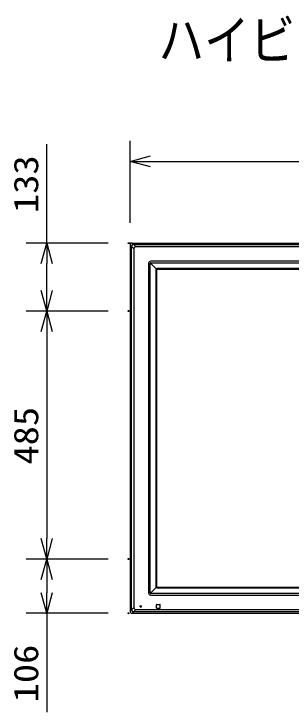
# Model space of a CAD drawing. Units: millimetres, scale not verified. Extents: x -63 to 63, y -57 to 57.
# Drawn here: x -49.6 to -22.5, y -10.9 to 57.4 of the extents above; entities that cross this region are included whole.
import ezdxf
from ezdxf.enums import TextEntityAlignment as Align

# ---------------------------------------------------------------- set-up
doc = ezdxf.new("R2010")
doc.units = ezdxf.units.MM
doc.header["$LTSCALE"] = 0.190236
doc.header["$PDMODE"] = 32
doc.header["$PDSIZE"] = 0.0951
doc.linetypes.add('CHAIN2', pattern=[12, 9, -1, 1, -1])
for name, color, linetype in [('0-0_MOJI1', 2, 'Continuous'), ('0-3_GAIKEI', 1, 'Continuous'), ('0-4_WAKU', 3, 'Continuous'), ('0-5_SUNPO', 3, 'Continuous'), ('0-6_KIJUN', 7, 'CHAIN2')]:
    doc.layers.add(name, color=color, linetype=linetype)
doc.styles.add('ＭＳ ゴシック', font='')
doc.styles.get('ＭＳ ゴシック').set_extended_font_data('MS Gothic')

# ---------------------------------------------------------------- blocks, each defined once
blk = doc.blocks.new('_OPEN30')
at = {"layer": '0-5_SUNPO', "color": 7}
blk.add_line((0, 0), (-1, 0), dxfattribs=at)
blk.add_lwpolyline([(-1, 0.26795), (0, 0), (-1, -0.26795)], dxfattribs=at)

msp = doc.modelspace()

# ---------------------------------------------------------------- linework, layer by layer
at = {"layer": '0-3_GAIKEI'}
for p, q in [((-37.9477, 34.8421), (-38.0831, 34.9775)), ((-37.7228, 34.6153), (-37.9497, 34.8421)), ((-37.9497, 34.8421), (21.8841, 34.8421)), ((-38.2828, 34.7778), (-38.1474, 34.6424)), ((-38.1474, 34.6444), (-37.9206, 34.4176)), ((-38.1474, -0.8894), (-38.1474, 34.6444)), ((-37.9206, 34.4176), (-37.9206, -0.6625)), ((21.6573, 34.6153), (-37.7228, 34.6153)), ((-36.4743, 32.9818), (-36.4743, 0.7732)), ((-36.3157, 0.7799), (-36.3157, 32.9751)), ((-36.2949, 33.0271), (-35.7237, 32.4559)), ((20.184, 33.2065), (-36.2496, 33.2065)), ((-36.2429, 33.048), (20.1773, 33.048)), ((-35.7656, 32.353), (-35.7656, 1.4021)), ((-35.7053, 32.3383), (-35.7053, 1.4167)), ((19.5552, 32.4978), (-35.6207, 32.4978)), ((-35.6061, 32.4375), (19.5405, 32.4375)), ((-35.7237, 1.2991), (-36.2949, 0.7279)), ((20.1773, 0.7071), (-36.2429, 0.7071)), ((-35.6207, 1.2572), (19.5552, 1.2572)), ((-35.6061, 1.3175), (19.5405, 1.3175)), ((-36.2496, 0.5485), (20.184, 0.5485)), ((-37.9206, -0.6625), (-38.1474, -0.8894)), ((-37.2891, -0.4913), (-37.1766, -0.4913)), ((-37.2891, -0.6038), (-37.2891, -0.4913)), ((-37.2891, -0.6038), (-37.1766, -0.6038)), ((-37.1766, -0.6038), (-37.1766, -0.4913)), ((-35.6928, -0.6976), (-35.6928, -0.3974)), ((-35.6679, -0.3725), (-35.3677, -0.3725)), ((-35.3428, -0.6976), (-35.3428, -0.3974)), ((-38.1474, -0.8874), (-38.2828, -1.0228)), ((-38.0831, -1.2225), (-37.9477, -1.0871)), ((-37.9497, -1.0871), (-37.7228, -0.8603)), ((21.8841, -1.0871), (-37.9497, -1.0871)), ((-37.7228, -0.8603), (21.6573, -0.8603)), ((-35.6679, -0.7225), (-35.3677, -0.7225))]:
    msp.add_line(p, q, dxfattribs=at)
at = {"layer": '0-3_GAIKEI', "color": 7}
for p, q in [((-38.0831, 34.9775), (22.0176, 34.9775)), ((-38.2828, 34.7778), (-38.2828, -1.0228)), ((-38.0831, -1.2225), (22.0176, -1.2225))]:
    msp.add_line(p, q, dxfattribs=at)
at = {"layer": '0-3_GAIKEI'}
for points in [[(-37.9497, 34.8421), (-37.9517, 34.842), (-37.9536, 34.8418), (-37.9556, 34.8416), (-37.9576, 34.8413), (-37.9596, 34.8411), (-37.9616, 34.8408), (-37.9635, 34.8405), (-37.9655, 34.8401), (-37.9675, 34.8398), (-37.9694, 34.8394), (-37.9714, 34.839), (-37.9733, 34.8385), (-37.9753, 34.8381), (-37.9772, 34.8376), (-37.9791, 34.837), (-37.981, 34.8365), (-37.9829, 34.8359), (-37.9848, 34.8353), (-37.9867, 34.8347), (-37.9886, 34.8341), (-37.9905, 34.8334), (-37.9924, 34.8327), (-37.9942, 34.832), (-37.9961, 34.8313), (-37.9979, 34.8305), (-37.9998, 34.8297), (-38.0016, 34.8289), (-38.0034, 34.8281), (-38.0052, 34.8273), (-38.007, 34.8265), (-38.0088, 34.8256), (-38.0106, 34.8247), (-38.0124, 34.8238), (-38.0142, 34.8229), (-38.0159, 34.822), (-38.0177, 34.821), (-38.0194, 34.82), (-38.0211, 34.8191), (-38.0229, 34.8181)], [(-38.1291, 34.7071), (-38.13, 34.7053), (-38.1309, 34.7036), (-38.1317, 34.7018), (-38.1326, 34.7), (-38.1334, 34.6981), (-38.1342, 34.6963), (-38.135, 34.6945), (-38.1358, 34.6927), (-38.1365, 34.6908), (-38.1373, 34.689), (-38.138, 34.6871), (-38.1387, 34.6852), (-38.1393, 34.6834), (-38.14, 34.6815), (-38.1406, 34.6796), (-38.1412, 34.6777), (-38.1418, 34.6758), (-38.1423, 34.6738), (-38.1428, 34.6719), (-38.1433, 34.67), (-38.1438, 34.6681), (-38.1442, 34.6661), (-38.1447, 34.6642), (-38.145, 34.6622), (-38.1454, 34.6602), (-38.1458, 34.6583), (-38.1461, 34.6563), (-38.1464, 34.6543), (-38.1466, 34.6523), (-38.1469, 34.6504), (-38.1471, 34.6484), (-38.1473, 34.6464), (-38.1474, 34.6444)], [(-38.0833, 34.7695), (-38.0846, 34.7681), (-38.086, 34.7667), (-38.0874, 34.7652), (-38.0887, 34.7637), (-38.0901, 34.7623), (-38.0914, 34.7608), (-38.0927, 34.7593), (-38.0941, 34.7578), (-38.0954, 34.7563), (-38.0967, 34.7548), (-38.0979, 34.7533), (-38.0992, 34.7517), (-38.1005, 34.7502), (-38.1017, 34.7487), (-38.103, 34.7471), (-38.1042, 34.7455), (-38.1054, 34.744), (-38.1067, 34.7424), (-38.1079, 34.7408), (-38.109, 34.7392), (-38.1102, 34.7376), (-38.1114, 34.736), (-38.1125, 34.7343), (-38.1137, 34.7327), (-38.1148, 34.7311), (-38.1159, 34.7294), (-38.117, 34.7278), (-38.1181, 34.7261), (-38.1192, 34.7244), (-38.1202, 34.7227), (-38.1213, 34.721), (-38.1223, 34.7193), (-38.1233, 34.7176), (-38.1243, 34.7159), (-38.1253, 34.7141), (-38.1263, 34.7124), (-38.1272, 34.7106), (-38.1282, 34.7089), (-38.1291, 34.7071)], [(-38.0229, 34.8181), (-38.0246, 34.817), (-38.0263, 34.816), (-38.028, 34.815), (-38.0297, 34.8139), (-38.0313, 34.8128), (-38.033, 34.8117), (-38.0347, 34.8106), (-38.0363, 34.8095), (-38.038, 34.8084), (-38.0396, 34.8073), (-38.0412, 34.8061), (-38.0429, 34.805), (-38.0445, 34.8038), (-38.0461, 34.8026), (-38.0477, 34.8014), (-38.0492, 34.8002), (-38.0508, 34.799), (-38.0524, 34.7977), (-38.0539, 34.7965), (-38.0555, 34.7952), (-38.057, 34.794), (-38.0585, 34.7927), (-38.0601, 34.7914), (-38.0616, 34.7901), (-38.0631, 34.7888), (-38.0646, 34.7875), (-38.0661, 34.7861), (-38.0675, 34.7848), (-38.069, 34.7835), (-38.0705, 34.7821), (-38.0719, 34.7808), (-38.0734, 34.7794), (-38.0748, 34.778), (-38.0762, 34.7766), (-38.0777, 34.7752), (-38.0791, 34.7738), (-38.0805, 34.7724), (-38.0819, 34.771), (-38.0833, 34.7695)], [(-38.1474, -0.8894), (-38.1473, -0.8914), (-38.1471, -0.8933), (-38.1469, -0.8953), (-38.1466, -0.8973), (-38.1464, -0.8993), (-38.1461, -0.9013), (-38.1458, -0.9032), (-38.1454, -0.9052), (-38.145, -0.9072), (-38.1447, -0.9091), (-38.1442, -0.9111), (-38.1438, -0.913), (-38.1433, -0.915), (-38.1428, -0.9169), (-38.1423, -0.9188), (-38.1418, -0.9207), (-38.1412, -0.9226), (-38.1406, -0.9245), (-38.14, -0.9264), (-38.1393, -0.9283), (-38.1387, -0.9302), (-38.138, -0.9321), (-38.1373, -0.9339), (-38.1365, -0.9358), (-38.1358, -0.9376), (-38.135, -0.9395), (-38.1342, -0.9413), (-38.1334, -0.9431), (-38.1326, -0.9449), (-38.1317, -0.9467), (-38.1309, -0.9485), (-38.13, -0.9503), (-38.1291, -0.9521), (-38.1282, -0.9538), (-38.1272, -0.9556), (-38.1263, -0.9574), (-38.1253, -0.9591), (-38.1243, -0.9608), (-38.1233, -0.9626)], [(-38.1233, -0.9626), (-38.1223, -0.9643), (-38.1213, -0.966), (-38.1202, -0.9677), (-38.1192, -0.9694), (-38.1181, -0.971), (-38.117, -0.9727), (-38.1159, -0.9744), (-38.1148, -0.976), (-38.1137, -0.9777), (-38.1125, -0.9793), (-38.1114, -0.9809), (-38.1102, -0.9825), (-38.109, -0.9842), (-38.1079, -0.9858), (-38.1067, -0.9873), (-38.1054, -0.9889), (-38.1042, -0.9905), (-38.103, -0.9921), (-38.1017, -0.9936), (-38.1005, -0.9952), (-38.0992, -0.9967), (-38.0979, -0.9982), (-38.0967, -0.9998), (-38.0954, -1.0013), (-38.0941, -1.0028), (-38.0927, -1.0043), (-38.0914, -1.0058), (-38.0901, -1.0072), (-38.0887, -1.0087), (-38.0874, -1.0102), (-38.086, -1.0116), (-38.0847, -1.0131), (-38.0833, -1.0145), (-38.0819, -1.0159), (-38.0805, -1.0174), (-38.0791, -1.0188), (-38.0777, -1.0202), (-38.0762, -1.0216), (-38.0748, -1.023)], [(-38.0748, -1.023), (-38.0734, -1.0243), (-38.0719, -1.0257), (-38.0705, -1.0271), (-38.069, -1.0284), (-38.0675, -1.0298), (-38.0661, -1.0311), (-38.0646, -1.0324), (-38.0631, -1.0337), (-38.0616, -1.0351), (-38.0601, -1.0363), (-38.0585, -1.0376), (-38.057, -1.0389), (-38.0555, -1.0402), (-38.0539, -1.0414), (-38.0524, -1.0427), (-38.0508, -1.0439), (-38.0492, -1.0451), (-38.0477, -1.0463), (-38.0461, -1.0475), (-38.0445, -1.0487), (-38.0429, -1.0499), (-38.0412, -1.0511), (-38.0396, -1.0522), (-38.038, -1.0534), (-38.0363, -1.0545), (-38.0347, -1.0556), (-38.033, -1.0567), (-38.0313, -1.0578), (-38.0297, -1.0589), (-38.028, -1.0599), (-38.0263, -1.061), (-38.0246, -1.062), (-38.0229, -1.063), (-38.0211, -1.064), (-38.0194, -1.065), (-38.0177, -1.066), (-38.0159, -1.0669), (-38.0142, -1.0679), (-38.0124, -1.0688)], [(-38.0124, -1.0688), (-38.0106, -1.0697), (-38.0088, -1.0706), (-38.007, -1.0714), (-38.0052, -1.0723), (-38.0034, -1.0731), (-38.0016, -1.0739), (-37.9998, -1.0747), (-37.9979, -1.0755), (-37.9961, -1.0762), (-37.9942, -1.077), (-37.9924, -1.0777), (-37.9905, -1.0784), (-37.9886, -1.079), (-37.9867, -1.0797), (-37.9848, -1.0803), (-37.9829, -1.0809), (-37.981, -1.0815), (-37.9791, -1.082), (-37.9772, -1.0825), (-37.9753, -1.083), (-37.9733, -1.0835), (-37.9714, -1.0839), (-37.9694, -1.0843), (-37.9675, -1.0847), (-37.9655, -1.0851), (-37.9635, -1.0854), (-37.9616, -1.0858), (-37.9596, -1.086), (-37.9576, -1.0863), (-37.9556, -1.0865), (-37.9536, -1.0868), (-37.9517, -1.0869), (-37.9497, -1.0871)]]:
    msp.add_lwpolyline(points, dxfattribs=at)
at = {"layer": '0-3_GAIKEI', "color": 7}
for centre, major_axis in [((-38.0825, 34.7773), (-0.1418, 0.1418)), ((-38.0825, -1.0222), (-0.1418, -0.1418))]:
    msp.add_ellipse(centre, major_axis=major_axis, ratio=0.997265, start_param=5.4991567, end_param=7.0672139, dxfattribs=at)
at = {"layer": '0-3_GAIKEI'}
for centre, major_axis, ratio, start_param, end_param in [((-37.3613, 34.0561), (-0.5022, 0.5022), 0.49281, 5.8722213, 6.6941493), ((-36.249, 32.9812), (-0.1595, 0.1595), 0.997265, 5.4991567, 7.0672139), ((-36.241, 32.9752), (-0.0127, -0.074), 0.995515, 4.1175689, 4.8825404), ((-36.243, 32.9732), (-0.074, -0.0127), 0.995515, 4.5422375, 5.3072091), ((-35.6129, 32.3492), (-0.1272, 0.0866), 0.973581, 6.1096782, 6.8685929), ((-35.617, 32.3452), (-0.0866, 0.1272), 0.973581, 5.6977777, 6.4566924), ((-35.6046, 32.3368), (-0.0718, 0.0718), 0.985257, 5.5052135, 7.0611571), ((-35.6129, 1.4058), (-0.1272, -0.0866), 0.973581, 5.6977777, 6.4566924), ((-35.6046, 1.4182), (-0.0718, -0.0718), 0.985257, 5.5052135, 7.0611571), ((-36.249, 0.7738), (-0.1595, -0.1595), 0.997265, 5.4991567, 7.0672139), ((-36.241, 0.7798), (-0.0127, 0.074), 0.995515, 1.4006449, 2.1656164), ((-36.243, 0.7819), (-0.074, 0.0127), 0.995515, 0.9759762, 1.7409478), ((-35.617, 1.4099), (-0.0866, -0.1272), 0.973581, 6.1096782, 6.8685929), ((-37.3613, -0.301), (-0.5022, -0.5022), 0.49281, 5.8722213, 6.6941493), ((-35.6677, -0.3976), (-0.0178, 0.0178), 0.992433, 5.5015852, 7.0647854), ((-35.3679, -0.3976), (-0.0178, -0.0178), 0.992433, 2.3599926, 3.9231927), ((-35.6677, -0.6974), (-0.0178, -0.0178), 0.992433, 5.5015852, 7.0647854), ((-35.3679, -0.6974), (-0.0178, 0.0178), 0.992433, 2.3599926, 3.9231927)]:
    msp.add_ellipse(centre, major_axis=major_axis, ratio=ratio, start_param=start_param, end_param=end_param, dxfattribs=at)
at = {"layer": '0-4_WAKU'}
for p, q in [((-38.2828, 36.9696), (-38.2828, 44.9696)), ((-36.2828, 42.9696), (20.2173, 42.9696))]:
    msp.add_line(p, q, dxfattribs=at)
at = {"layer": '0-5_SUNPO'}
for p, q in [((-46.4317, 34.9699), (-46.4317, 44.6365)), ((-40.4317, 34.9699), (-48.4317, 34.9699)), ((-46.4317, 30.3237), (-46.4317, 32.9699)), ((-40.4317, 28.3237), (-48.4317, 28.3237)), ((-40.4317, 28.3237), (-48.4317, 28.3237)), ((-46.4317, 26.3237), (-46.4317, 6.0737)), ((-40.4317, 4.0737), (-48.4317, 4.0737)), ((-40.4317, 4.0737), (-48.4317, 4.0737)), ((-46.4317, 2.0737), (-46.4317, 0.7775)), ((-40.4317, -1.2225), (-48.4317, -1.2225)), ((-46.4317, -1.2225), (-46.4317, -10.8892))]:
    msp.add_line(p, q, dxfattribs=at)
at = {"layer": '0-5_SUNPO', "color": 7}
msp.add_point((-38.2828, 34.9696), dxfattribs=at)
at = {"layer": '0-6_KIJUN'}
for p in [(-46.4317, 34.9699), (-38.4317, 34.9699), (-38.4317, 28.3237), (-38.4317, 28.3237), (-46.4317, 4.0737), (-38.4317, 4.0737), (-46.4317, -1.2225), (-38.4317, -1.2225)]:
    msp.add_point(p, dxfattribs=at)

# ---------------------------------------------------------------- block references
at = {"layer": '0-4_WAKU', "xscale": 2, "yscale": 2, "rotation": 180}
msp.add_blockref('_OPEN30', (-38.2828, 42.9696), dxfattribs=at)
at = {"layer": '0-5_SUNPO', "xscale": 2, "yscale": 2}
for p, rotation in [((-46.4317, 34.9699), 90), ((-46.4317, 28.3237), 270), ((-46.4317, 28.3237), 90), ((-46.4317, 4.0737), 270), ((-46.4317, 4.0737), 90), ((-46.4317, -1.2225), 270)]:
    msp.add_blockref('_OPEN30', p, dxfattribs=dict(at, rotation=rotation))

# ---------------------------------------------------------------- texts
at = {"layer": '0-0_MOJI1', "style": 'ＭＳ ゴシック', "width": 0.85}
msp.add_text('ハイビジョンプラズマディスプレイ壁掛け金具付', height=3.848, dxfattribs=at).set_placement((-35.5001, 51.7599), align=Align.BOTTOM_LEFT)
at = {"layer": '0-5_SUNPO', "style": 'ＭＳ ゴシック', "width": 1.15}
for s, p in [('133', (-46.5413, 37.9161)), ('485', (-46.5413, 13.3115)), ('106', (-46.5413, -9.943))]:
    msp.add_text(s, height=2.406, rotation=90, dxfattribs=at).set_placement(p, align=Align.BOTTOM_LEFT)

doc.saveas('drawing.dxf')
